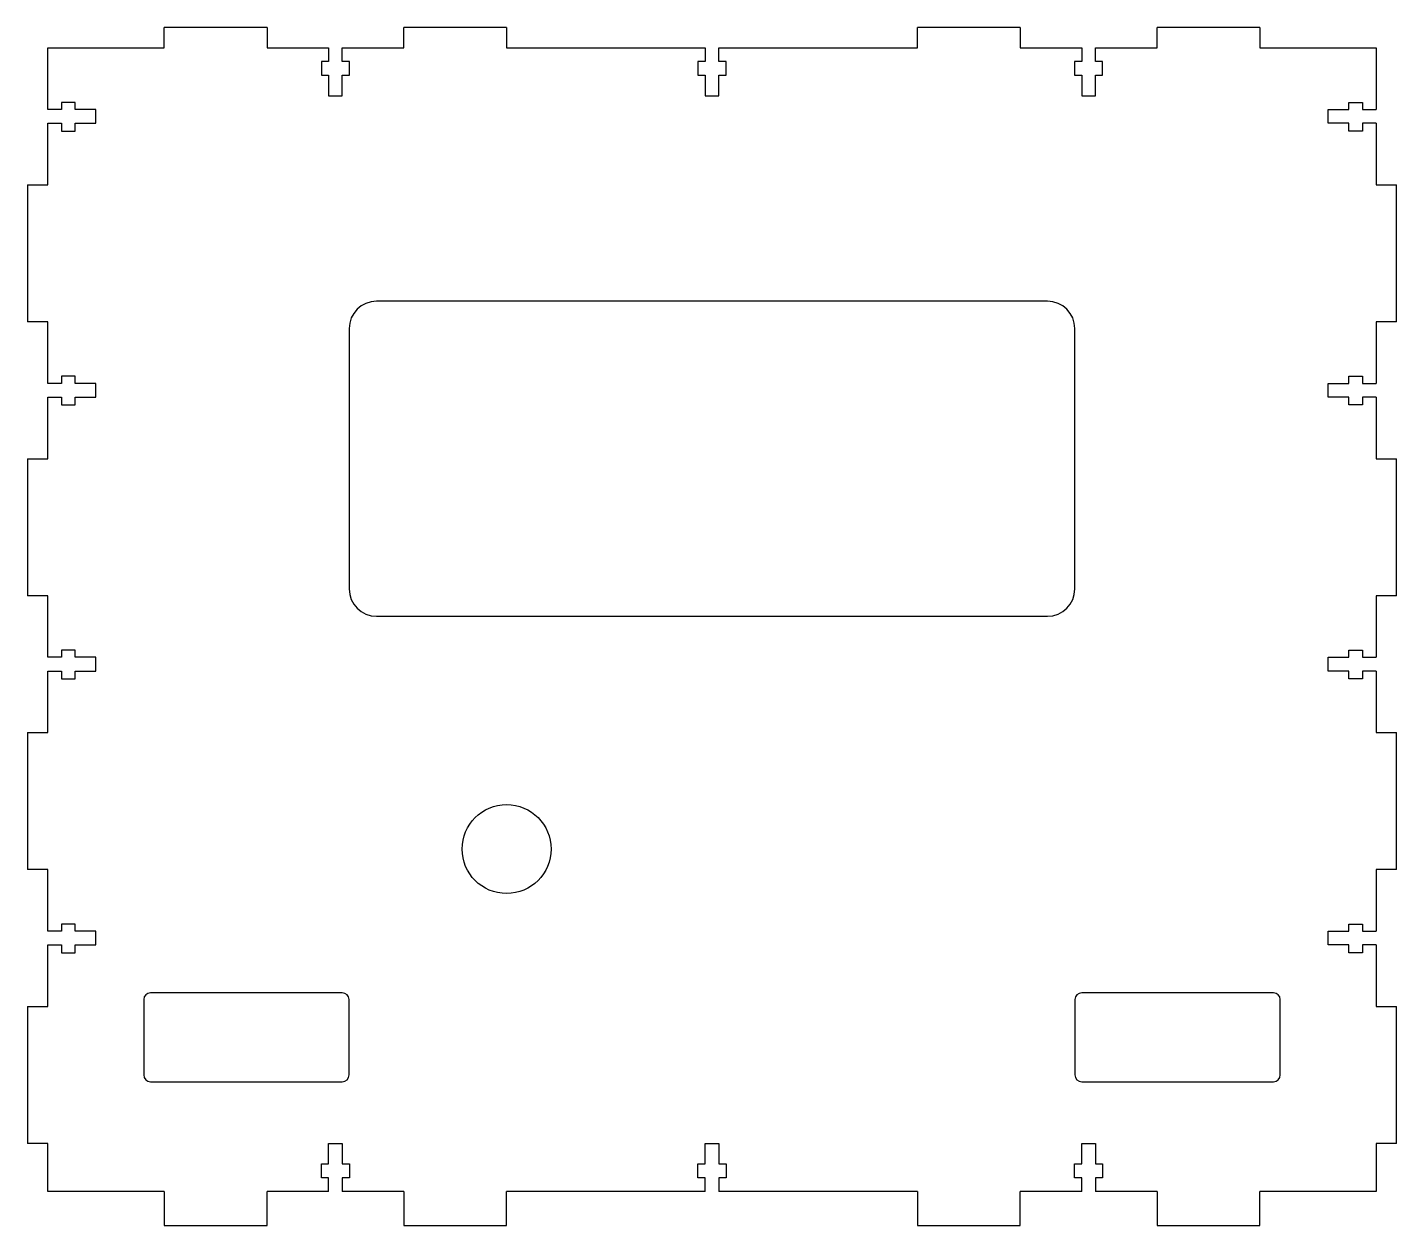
# Model space of a CAD drawing. Header units: millimetres. Extents: x 0 to 200, y 0 to 175.
import ezdxf

# ---------------------------------------------------------------- set-up
doc = ezdxf.new("R2010")
doc.units = ezdxf.units.MM

msp = doc.modelspace()

# ---------------------------------------------------------------- linework, layer by layer
at = {"color": 7, "linetype": 'Continuous', "lineweight": 25}
for p, q in [((20, 172), (20, 175)), ((35, 175), (20, 175)), ((35, 175), (35, 172)), ((55, 172), (55, 175)), ((70, 175), (55, 175)), ((70, 175), (70, 172)), ((130, 172), (130, 175)), ((145, 175), (130, 175)), ((145, 175), (145, 172)), ((165, 172), (165, 175)), ((180, 175), (165, 175)), ((180, 175), (180, 172)), ((3, 163), (3, 172)), ((3, 172), (20, 172)), ((35, 172), (44, 172)), ((44, 172), (44, 170)), ((46, 170), (46, 172)), ((46, 172), (55, 172)), ((70, 172), (99, 172)), ((99, 172), (99, 170)), ((101, 170), (101, 172)), ((101, 172), (130, 172)), ((145, 172), (154, 172)), ((154, 172), (154, 170)), ((156, 170), (156, 172)), ((156, 172), (165, 172)), ((180, 172), (197, 172)), ((197, 172), (197, 163)), ((44, 170), (42.95, 170)), ((42.95, 170), (42.95, 168)), ((47.05, 170), (46, 170)), ((47.05, 168), (47.05, 170)), ((99, 170), (97.95, 170)), ((97.95, 170), (97.95, 168)), ((102.05, 170), (101, 170)), ((102.05, 168), (102.05, 170)), ((154, 170), (152.95, 170)), ((152.95, 170), (152.95, 168)), ((157.05, 170), (156, 170)), ((157.05, 168), (157.05, 170)), ((42.95, 168), (44, 168)), ((44, 168), (44, 165)), ((46, 165), (46, 168)), ((46, 168), (47.05, 168)), ((97.95, 168), (99, 168)), ((99, 168), (99, 165)), ((101, 165), (101, 168)), ((101, 168), (102.05, 168)), ((152.95, 168), (154, 168)), ((154, 168), (154, 165)), ((156, 165), (156, 168)), ((156, 168), (157.05, 168)), ((7, 164.05), (5, 164.05)), ((5, 164.05), (5, 163)), ((7, 163), (7, 164.05)), ((44, 165), (46, 165)), ((99, 165), (101, 165)), ((154, 165), (156, 165)), ((193, 164.05), (195, 164.05)), ((193, 163), (193, 164.05)), ((195, 164.05), (195, 163)), ((5, 163), (3, 163)), ((10, 163), (7, 163)), ((10, 161), (10, 163)), ((190, 163), (193, 163)), ((190, 161), (190, 163)), ((195, 163), (197, 163)), ((3, 152), (3, 161)), ((3, 161), (5, 161)), ((5, 161), (5, 159.85)), ((7, 159.85), (7, 161)), ((7, 161), (10, 161)), ((193, 161), (190, 161)), ((193, 159.85), (193, 161)), ((195, 161), (195, 159.85)), ((197, 161), (195, 161)), ((197, 161), (197, 152)), ((5, 159.85), (7, 159.85)), ((195, 159.85), (193, 159.85)), ((0, 152), (0, 132)), ((0, 152), (3, 152)), ((197, 152), (200, 152)), ((200, 132), (200, 152)), ((149, 135), (51, 135)), ((3, 132), (0, 132)), ((3, 123), (3, 132)), ((200, 132), (197, 132)), ((197, 132), (197, 123)), ((47, 131), (47, 93)), ((153, 93), (153, 131)), ((7, 124.05), (5, 124.05)), ((5, 124.05), (5, 123)), ((7, 123), (7, 124.05)), ((193, 124.05), (195, 124.05)), ((193, 123), (193, 124.05)), ((195, 124.05), (195, 123)), ((5, 123), (3, 123)), ((10, 123), (7, 123)), ((10, 121), (10, 123)), ((190, 123), (193, 123)), ((190, 121), (190, 123)), ((195, 123), (197, 123)), ((3, 112), (3, 121)), ((3, 121), (5, 121)), ((5, 121), (5, 119.85)), ((7, 119.85), (7, 121)), ((7, 121), (10, 121)), ((193, 121), (190, 121)), ((193, 119.85), (193, 121)), ((195, 121), (195, 119.85)), ((197, 121), (195, 121)), ((197, 121), (197, 112)), ((5, 119.85), (7, 119.85)), ((195, 119.85), (193, 119.85)), ((0, 112), (0, 92)), ((0, 112), (3, 112)), ((197, 112), (200, 112)), ((200, 92), (200, 112)), ((3, 92), (0, 92)), ((3, 83), (3, 92)), ((200, 92), (197, 92)), ((197, 92), (197, 83)), ((51, 89), (149, 89)), ((7, 84.05), (5, 84.05)), ((5, 84.05), (5, 83)), ((7, 83), (7, 84.05)), ((193, 84.05), (195, 84.05)), ((193, 83), (193, 84.05)), ((195, 84.05), (195, 83)), ((5, 83), (3, 83)), ((10, 83), (7, 83)), ((10, 81), (10, 83)), ((190, 83), (193, 83)), ((190, 81), (190, 83)), ((195, 83), (197, 83)), ((3, 72), (3, 81)), ((3, 81), (5, 81)), ((5, 81), (5, 79.85)), ((7, 79.85), (7, 81)), ((7, 81), (10, 81)), ((193, 81), (190, 81)), ((193, 79.85), (193, 81)), ((195, 81), (195, 79.85)), ((197, 81), (195, 81)), ((197, 81), (197, 72)), ((5, 79.85), (7, 79.85)), ((195, 79.85), (193, 79.85)), ((0, 72), (0, 52)), ((0, 72), (3, 72)), ((197, 72), (200, 72)), ((200, 52), (200, 72)), ((3, 52), (0, 52)), ((3, 43), (3, 52)), ((200, 52), (197, 52)), ((197, 52), (197, 43)), ((7, 44.05), (5, 44.05)), ((5, 44.05), (5, 43)), ((7, 43), (7, 44.05)), ((193, 44.05), (195, 44.05)), ((193, 43), (193, 44.05)), ((195, 44.05), (195, 43)), ((5, 43), (3, 43)), ((10, 43), (7, 43)), ((10, 41), (10, 43)), ((190, 43), (193, 43)), ((190, 41), (190, 43)), ((195, 43), (197, 43)), ((3, 32), (3, 41)), ((3, 41), (5, 41)), ((5, 41), (5, 39.85)), ((7, 39.85), (7, 41)), ((7, 41), (10, 41)), ((193, 41), (190, 41)), ((193, 39.85), (193, 41)), ((195, 41), (195, 39.85)), ((197, 41), (195, 41)), ((197, 41), (197, 32)), ((5, 39.85), (7, 39.85)), ((195, 39.85), (193, 39.85)), ((46, 34), (18, 34)), ((182, 34), (154, 34)), ((0, 32), (0, 12)), ((0, 32), (3, 32)), ((17, 33), (17, 22)), ((47, 22), (47, 33)), ((153, 33), (153, 22)), ((183, 22), (183, 33)), ((197, 32), (200, 32)), ((200, 12), (200, 32)), ((18, 21), (46, 21)), ((154, 21), (182, 21)), ((3, 12), (0, 12)), ((3, 5), (3, 12)), ((44, 12), (46, 12)), ((44, 9), (44, 12)), ((46, 12), (46, 9)), ((99, 12), (101, 12)), ((99, 9), (99, 12)), ((101, 12), (101, 9)), ((154, 12), (156, 12)), ((154, 9), (154, 12)), ((156, 12), (156, 9)), ((200, 12), (197, 12)), ((197, 12), (197, 5)), ((42.95, 9), (44, 9)), ((42.95, 7), (42.95, 9)), ((46, 9), (47.05, 9)), ((47.05, 9), (47.05, 7)), ((97.95, 9), (99, 9)), ((97.95, 7), (97.95, 9)), ((101, 9), (102.05, 9)), ((102.05, 9), (102.05, 7)), ((152.95, 9), (154, 9)), ((152.95, 7), (152.95, 9)), ((156, 9), (157.05, 9)), ((157.05, 9), (157.05, 7)), ((44, 7), (42.95, 7)), ((44, 5), (44, 7)), ((46, 7), (46, 5)), ((47.05, 7), (46, 7)), ((99, 7), (97.95, 7)), ((99, 5), (99, 7)), ((101, 7), (101, 5)), ((102.05, 7), (101, 7)), ((154, 7), (152.95, 7)), ((154, 5), (154, 7)), ((156, 7), (156, 5)), ((157.05, 7), (156, 7)), ((20, 5), (3, 5)), ((20, 5), (20, 0)), ((44, 5), (35, 5)), ((35, 0), (35, 5)), ((55, 5), (46, 5)), ((55, 5), (55, 0)), ((99, 5), (70, 5)), ((70, 0), (70, 5)), ((130, 5), (101, 5)), ((130, 5), (130, 0)), ((154, 5), (145, 5)), ((145, 0), (145, 5)), ((165, 5), (156, 5)), ((165, 5), (165, 0)), ((197, 5), (180, 5)), ((180, 0), (180, 5)), ((20, 0), (35, 0)), ((55, 0), (70, 0)), ((130, 0), (145, 0)), ((165, 0), (180, 0))]:
    msp.add_line(p, q, dxfattribs=at)
msp.add_circle((70, 55), 6.5, dxfattribs=at)
for centre, radius, start, end in [((51, 131), 4, 90, 180), ((149, 131), 4, 0, 90), ((51, 93), 4, 180, 270), ((149, 93), 4, 270, 0), ((18, 33), 1, 90, 180), ((154, 33), 1, 90, 180), ((182, 33), 1, 0, 90), ((46, 33), 1, 0, 90), ((18, 22), 1, 180, 270), ((46, 22), 1, 270, 0), ((154, 22), 1, 180, 270), ((182, 22), 1, 270, 0)]:
    msp.add_arc(centre, radius, start, end, dxfattribs=at)

doc.saveas('drawing.dxf')
